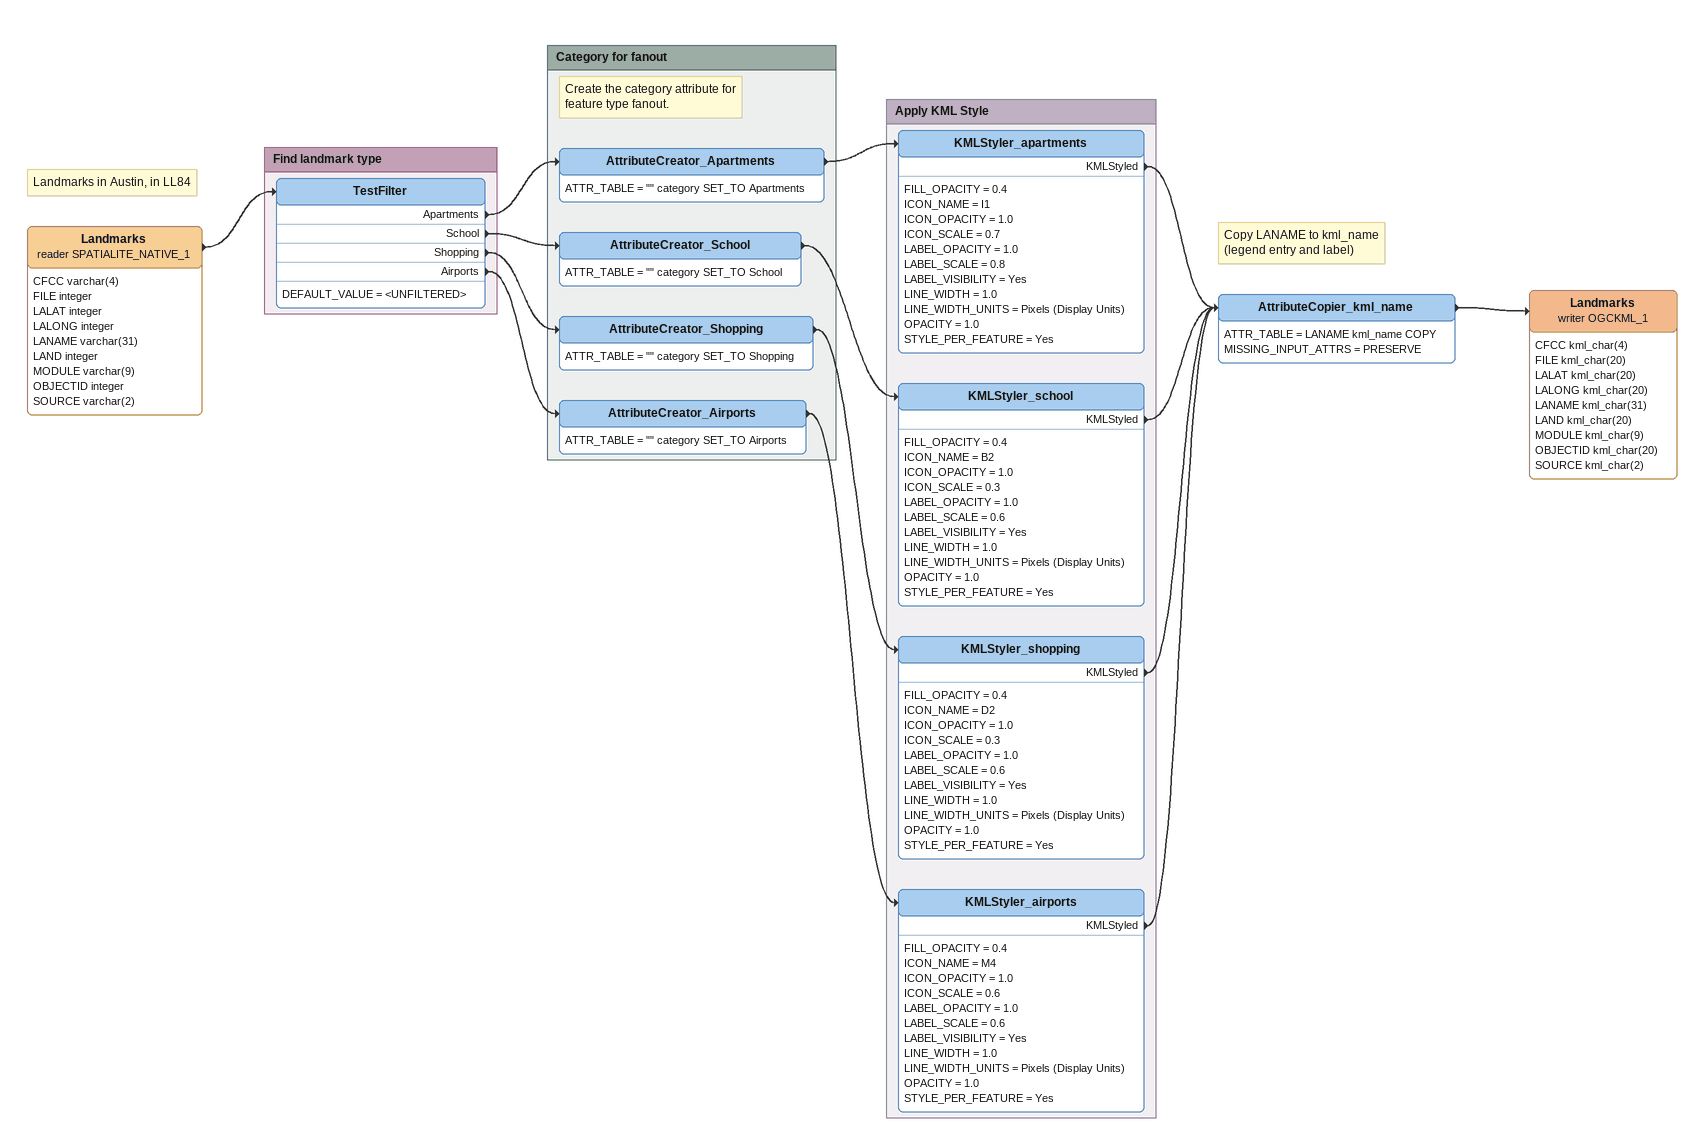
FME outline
Note: Landmarks in Austin, in LL84
Landmarks (reader SPATIALITE_NATIVE_1)
    attributes: CFCC varchar(4), FILE integer, LALAT integer, LALONG integer, LANAME varchar(31), LAND integer, MODULE varchar(9), OBJECTID integer, SOURCE varchar(2)
    -> TestFilter
Note: Copy LANAME to kml_name / (legend entry and label)
AttributeCopier_kml_name
    ATTR_TABLE = LANAME kml_name COPY
    MISSING_INPUT_ATTRS = PRESERVE
    -> Landmarks (writer OGCKML_1)
Landmarks (writer OGCKML_1)
    attributes: CFCC kml_char(4), FILE kml_char(20), LALAT kml_char(20), LALONG kml_char(20), LANAME kml_char(31), LAND kml_char(20), MODULE kml_char(9), OBJECTID kml_char(20), SOURCE kml_char(2)

Bookmark: Find landmark type
TestFilter
    DEFAULT_VALUE = <UNFILTERED>
    Apartments -> AttributeCreator_Apartments
    School -> AttributeCreator_School
    Shopping -> AttributeCreator_Shopping
    Airports -> AttributeCreator_Airports

Bookmark: Category for fanout
Note: Create the category attribute for / feature type fanout.
AttributeCreator_Apartments
    ATTR_TABLE = "" category SET_TO Apartments
    -> KMLStyler_apartments
AttributeCreator_School
    ATTR_TABLE = "" category SET_TO School
    -> KMLStyler_school
AttributeCreator_Shopping
    ATTR_TABLE = "" category SET_TO Shopping
    -> KMLStyler_shopping
AttributeCreator_Airports
    ATTR_TABLE = "" category SET_TO Airports
    -> KMLStyler_airports

Bookmark: Apply KML Style
KMLStyler_apartments
    FILL_OPACITY = 0.4
    ICON_NAME = I1
    ICON_OPACITY = 1.0
    ICON_SCALE = 0.7
    LABEL_OPACITY = 1.0
    LABEL_SCALE = 0.8
    LABEL_VISIBILITY = Yes
    LINE_WIDTH = 1.0
    LINE_WIDTH_UNITS = Pixels (Display Units)
    OPACITY = 1.0
    STYLE_PER_FEATURE = Yes
    KMLStyled -> AttributeCopier_kml_name
KMLStyler_school
    FILL_OPACITY = 0.4
    ICON_NAME = B2
    ICON_OPACITY = 1.0
    ICON_SCALE = 0.3
    LABEL_OPACITY = 1.0
    LABEL_SCALE = 0.6
    LABEL_VISIBILITY = Yes
    LINE_WIDTH = 1.0
    LINE_WIDTH_UNITS = Pixels (Display Units)
    OPACITY = 1.0
    STYLE_PER_FEATURE = Yes
    KMLStyled -> AttributeCopier_kml_name
KMLStyler_shopping
    FILL_OPACITY = 0.4
    ICON_NAME = D2
    ICON_OPACITY = 1.0
    ICON_SCALE = 0.3
    LABEL_OPACITY = 1.0
    LABEL_SCALE = 0.6
    LABEL_VISIBILITY = Yes
    LINE_WIDTH = 1.0
    LINE_WIDTH_UNITS = Pixels (Display Units)
    OPACITY = 1.0
    STYLE_PER_FEATURE = Yes
    KMLStyled -> AttributeCopier_kml_name
KMLStyler_airports
    FILL_OPACITY = 0.4
    ICON_NAME = M4
    ICON_OPACITY = 1.0
    ICON_SCALE = 0.6
    LABEL_OPACITY = 1.0
    LABEL_SCALE = 0.6
    LABEL_VISIBILITY = Yes
    LINE_WIDTH = 1.0
    LINE_WIDTH_UNITS = Pixels (Display Units)
    OPACITY = 1.0
    STYLE_PER_FEATURE = Yes
    KMLStyled -> AttributeCopier_kml_name
